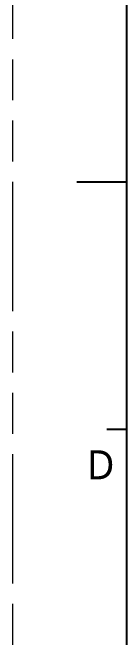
# Model space of a CAD drawing. Extents: x 388 to 686, y 182 to 393.
# Drawn here: x 387.79 to 396.15, y 239.78 to 285.69 of the extents above; entities that cross this region are included whole.
import ezdxf

# ---------------------------------------------------------------- set-up
doc = ezdxf.new("R2010")
doc.units = 0
doc.linetypes.add('PHANTOM', pattern=[29.5, 9.5, -1.5, 3, -1.5, 3, -1.5, 9.5])
doc.layers.get('0').update_dxf_attribs({"color": 9})
doc.layers.add('0PAPERF', color=2, linetype='PHANTOM', lineweight=5, plot=False)
doc.layers.add('鵬鼎', color=5, linetype='Continuous')
doc.styles.get("Standard").update_dxf_attribs({"font": 'txt.shx'})

msp = doc.modelspace()

# ---------------------------------------------------------------- linework, layer by layer
for p, q in [((396.155, 382.333), (396.155, 188.139)), ((396.155, 273.235), (392.518, 273.235)), ((396.155, 255.052), (394.7, 255.052))]:
    msp.add_line(p, q)
at = {"layer": '0PAPERF'}
msp.add_line((387.79, 393.247), (387.79, 182.32), dxfattribs=at)

# ---------------------------------------------------------------- texts
at = {"layer": '鵬鼎', "insert": (393.246, 253.528), "char_height": 2.13417, "width": 4.02557, "attachment_point": 1}
msp.add_mtext('{\\fMicrosoft JhengHei|b0|i0|c136|p0;\\C0;D}', dxfattribs=at)

doc.saveas('drawing.dxf')
